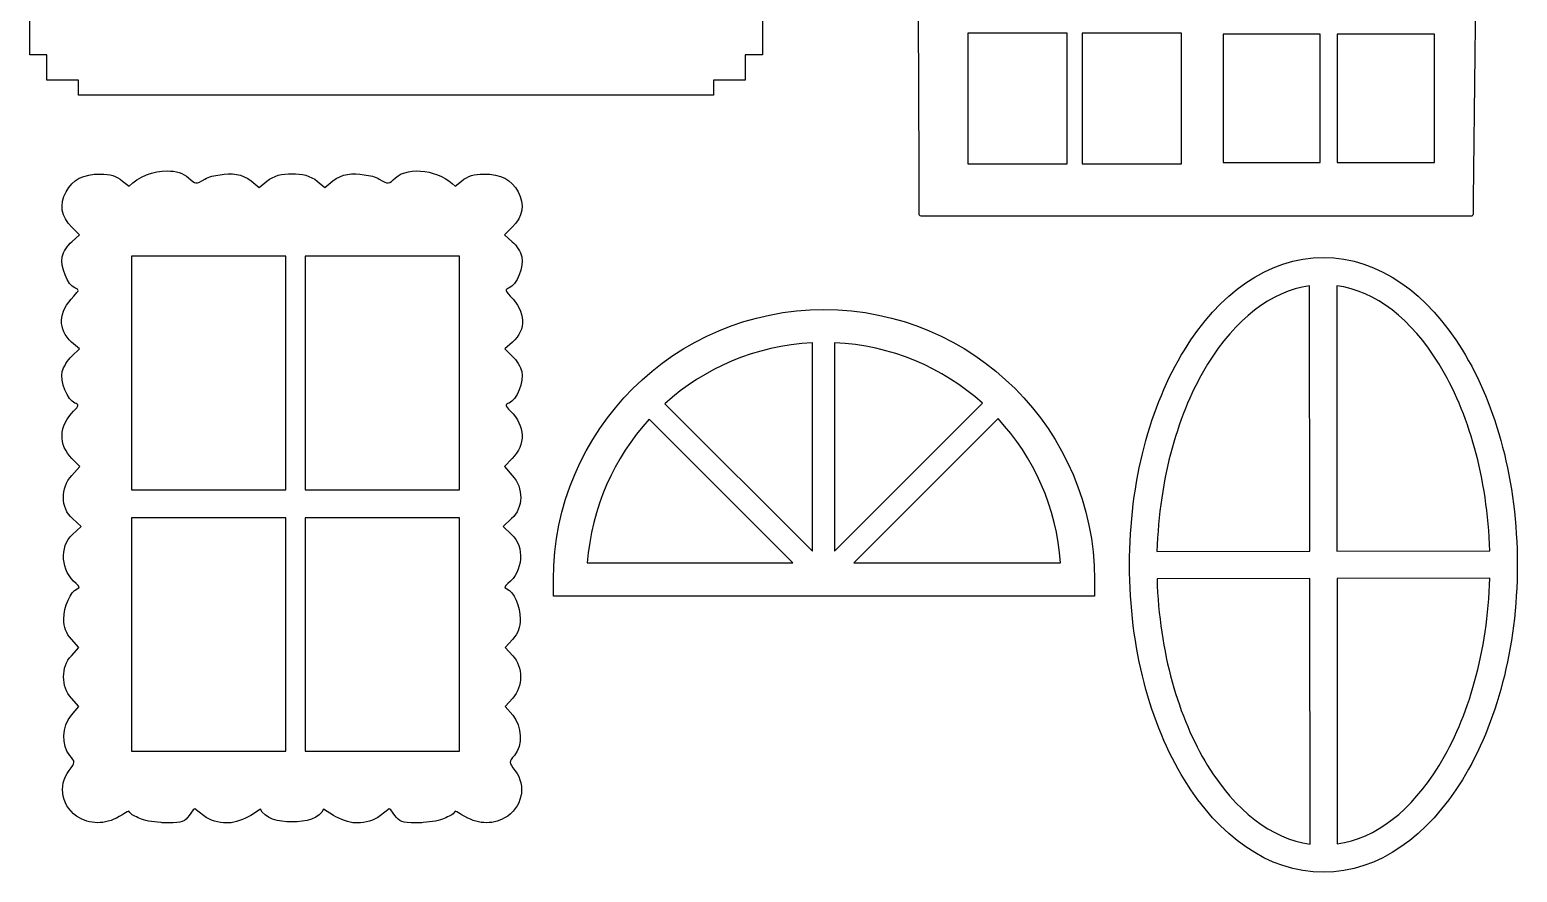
# Model space of a CAD drawing. Header units: centimetres. Extents: x -9.1 to 8.7, y -13.2 to 12.4.
# Drawn here: x -9.12 to 8.71, y -13.18 to -3.07 of the extents above; entities that cross this region are included whole.
import ezdxf

# ---------------------------------------------------------------- set-up
doc = ezdxf.new("R2010")
doc.units = ezdxf.units.CM
doc.header["$MEASUREMENT"] = 0
doc.layers.add('Layer 1', color=7, linetype='Continuous')

msp = doc.modelspace()

# ---------------------------------------------------------------- linework, layer by layer
at = {"layer": 'Layer 1'}
for points, knots in [([(4.8696, 4.64085), (4.26021, 4.62734), (3.63891, 4.504), (3.11214, 4.18613), (3.11214, 4.18613), (2.63817, 3.90442), (2.26828, 3.46621), (2.02973, 2.97139), (2.02973, 2.97139), (1.71802, 2.33189), (1.58968, 1.61976), (1.53696, 0.91468), (1.53696, 0.91468), (1.50579, 0.50279), (1.50928, 0.08942), (1.51923, -0.32319), (1.51923, -0.32319), (1.52845, -1.98067), (1.53782, -3.63815), (1.54128, -5.29565), (1.54128, -5.29565), (1.56623, -5.32616), (1.62186, -5.30158), (1.65891, -5.30949), (1.65891, -5.30949), (1.65891, -5.30949), (8.16893, -5.30949), (8.16893, -5.30949), (8.16893, -5.30949), (8.19946, -5.28465), (8.17556, -5.22904), (8.18385, -5.19208), (8.18385, -5.19208), (8.20404, -3.3433), (8.22694, -1.49455), (8.24547, 0.35424), (8.24547, 0.35424), (8.24223, 1.12003), (8.16013, 1.89714), (7.88719, 2.61701), (7.88719, 2.61701), (7.67971, 3.16465), (7.34042, 3.67274), (6.86576, 4.0231), (6.86576, 4.0231), (6.36311, 4.40109), (5.73741, 4.58385), (5.11566, 4.62939), (5.11566, 4.62939), (5.03375, 4.63498), (4.95174, 4.64148), (4.8696, 4.64085)], [0, 0, 0, 0, 0.07142857, 0.07142857, 0.07142857, 0.07142857, 0.14285714, 0.14285714, 0.14285714, 0.14285714, 0.21428571, 0.21428571, 0.21428571, 0.21428571, 0.28571429, 0.28571429, 0.28571429, 0.28571429, 0.35714286, 0.35714286, 0.35714286, 0.35714286, 0.42857143, 0.42857143, 0.42857143, 0.42857143, 0.5, 0.5, 0.5, 0.5, 0.57142857, 0.57142857, 0.57142857, 0.57142857, 0.64285714, 0.64285714, 0.64285714, 0.64285714, 0.71428571, 0.71428571, 0.71428571, 0.71428571, 0.78571429, 0.78571429, 0.78571429, 0.78571429, 0.85714286, 0.85714286, 0.85714286, 0.85714286, 1, 1, 1, 1]), ([(-9.12467, -2.944), (-9.12467, -2.944), (-9.12467, -3.37658), (-9.12467, -3.37658), (-9.12467, -3.37658), (-9.12467, -3.37658), (-8.9179, -3.37658), (-8.9179, -3.37658), (-8.9179, -3.37658), (-8.9179, -3.37658), (-8.9179, -3.68069), (-8.9179, -3.68069), (-8.9179, -3.68069), (-8.9179, -3.68069), (-8.53896, -3.68069), (-8.53896, -3.68069), (-8.53896, -3.68069), (-8.53896, -3.68069), (-8.53896, -3.85968), (-8.53896, -3.85968), (-8.53896, -3.85968), (-8.53896, -3.85968), (-0.92432, -3.85968), (-0.92432, -3.85968), (-0.92432, -3.85968), (-0.92432, -3.85968), (-0.92432, -3.68069), (-0.92432, -3.68069), (-0.92432, -3.68069), (-0.92432, -3.68069), (-0.54525, -3.68069), (-0.54525, -3.68069), (-0.54525, -3.68069), (-0.54525, -3.68069), (-0.54525, -3.37658), (-0.54525, -3.37658), (-0.54525, -3.37658), (-0.54525, -3.37658), (-0.33861, -3.37658), (-0.33861, -3.37658), (-0.33861, -3.37658), (-0.33861, -3.37658), (-0.33861, -2.944), (-0.33861, -2.944), (-0.33861, -2.944), (-0.33861, -2.944), (-9.12467, -2.944), (-9.12467, -2.944)], [0, 0, 0, 0, 0.07692308, 0.07692308, 0.07692308, 0.07692308, 0.15384615, 0.15384615, 0.15384615, 0.15384615, 0.23076923, 0.23076923, 0.23076923, 0.23076923, 0.30769231, 0.30769231, 0.30769231, 0.30769231, 0.38461538, 0.38461538, 0.38461538, 0.38461538, 0.46153846, 0.46153846, 0.46153846, 0.46153846, 0.53846154, 0.53846154, 0.53846154, 0.53846154, 0.61538462, 0.61538462, 0.61538462, 0.61538462, 0.69230769, 0.69230769, 0.69230769, 0.69230769, 0.76923077, 0.76923077, 0.76923077, 0.76923077, 0.84615385, 0.84615385, 0.84615385, 0.84615385, 1, 1, 1, 1]), ([(2.12401, -3.11504), (2.12401, -3.11504), (3.31539, -3.11504), (3.31539, -3.11504), (3.31539, -3.11504), (3.31539, -3.11504), (3.31539, -4.68071), (3.31539, -4.68071), (3.31539, -4.68071), (3.31539, -4.68071), (2.12401, -4.68071), (2.12401, -4.68071), (2.12401, -4.68071), (2.12401, -4.68071), (2.12401, -3.11504), (2.12401, -3.11504)], [0, 0, 0, 0, 0.2, 0.2, 0.2, 0.2, 0.4, 0.4, 0.4, 0.4, 0.6, 0.6, 0.6, 0.6, 1, 1, 1, 1]), ([(3.49378, -3.11504), (3.49378, -3.11504), (4.68538, -3.11504), (4.68538, -3.11504), (4.68538, -3.11504), (4.68538, -3.11504), (4.68538, -4.68071), (4.68538, -4.68071), (4.68538, -4.68071), (4.68538, -4.68071), (3.49378, -4.68071), (3.49378, -4.68071), (3.49378, -4.68071), (3.49378, -4.68071), (3.49378, -3.11504), (3.49378, -3.11504)], [0, 0, 0, 0, 0.2, 0.2, 0.2, 0.2, 0.4, 0.4, 0.4, 0.4, 0.6, 0.6, 0.6, 0.6, 1, 1, 1, 1]), ([(5.18507, -3.12888), (5.57304, -3.12888), (5.96102, -3.12888), (6.349, -3.12888), (6.349, -3.12888), (6.349, -3.64154), (6.349, -4.15421), (6.349, -4.66687), (6.349, -4.66687), (6.349, -4.66687), (5.18507, -4.66687), (5.18507, -4.66687), (5.18507, -4.66687), (5.18507, -4.66687), (5.18507, -3.12888), (5.18507, -3.12888)], [0, 0, 0, 0, 0.2, 0.2, 0.2, 0.2, 0.4, 0.4, 0.4, 0.4, 0.6, 0.6, 0.6, 0.6, 1, 1, 1, 1]), ([(6.55505, -3.12888), (6.94295, -3.12888), (7.33086, -3.12888), (7.71876, -3.12888), (7.71876, -3.12888), (7.71876, -3.12888), (7.71876, -4.66687), (7.71876, -4.66687), (7.71876, -4.66687), (7.71876, -4.66687), (6.55505, -4.66687), (6.55505, -4.66687), (6.55505, -4.66687), (6.55505, -4.66687), (6.55505, -3.12888), (6.55505, -3.12888)], [0, 0, 0, 0, 0.2, 0.2, 0.2, 0.2, 0.4, 0.4, 0.4, 0.4, 0.6, 0.6, 0.6, 0.6, 1, 1, 1, 1]), ([(-7.47545, -4.76711), (-7.63969, -4.76677), (-7.82721, -4.83387), (-7.93427, -4.95175), (-7.93427, -4.95175), (-7.93427, -4.95175), (-8.0123, -4.88864), (-8.0123, -4.88864), (-8.0123, -4.88864), (-8.08729, -4.82806), (-8.16247, -4.80426), (-8.2754, -4.80464), (-8.2754, -4.80464), (-8.48596, -4.80534), (-8.60796, -4.86746), (-8.68945, -5.01657), (-8.68945, -5.01657), (-8.77265, -5.1688), (-8.74829, -5.31632), (-8.62037, -5.44171), (-8.62037, -5.44171), (-8.62037, -5.44171), (-8.52656, -5.53382), (-8.52656, -5.53382), (-8.52656, -5.53382), (-8.52656, -5.53382), (-8.61952, -5.61569), (-8.61952, -5.61569), (-8.61952, -5.61569), (-8.67045, -5.66062), (-8.72204, -5.74173), (-8.73465, -5.79564), (-8.73465, -5.79564), (-8.76185, -5.91193), (-8.67026, -6.13969), (-8.5837, -6.17088), (-8.5837, -6.17088), (-8.53027, -6.19013), (-8.53162, -6.2011), (-8.59607, -6.26768), (-8.59607, -6.26768), (-8.78251, -6.46026), (-8.79254, -6.66994), (-8.62208, -6.82031), (-8.62208, -6.82031), (-8.62208, -6.82031), (-8.5287, -6.90176), (-8.5287, -6.90176), (-8.5287, -6.90176), (-8.5287, -6.90176), (-8.61995, -6.9879), (-8.61995, -6.9879), (-8.61995, -6.9879), (-8.67002, -7.03492), (-8.72181, -7.11804), (-8.73466, -7.17296), (-8.73466, -7.17296), (-8.7623, -7.29113), (-8.67112, -7.51884), (-8.58371, -7.55034), (-8.58371, -7.55034), (-8.53058, -7.56949), (-8.53218, -7.58093), (-8.59821, -7.64714), (-8.59821, -7.64714), (-8.77671, -7.8261), (-8.78447, -8.04883), (-8.61825, -8.21726), (-8.61825, -8.21726), (-8.61825, -8.21726), (-8.52572, -8.3115), (-8.52572, -8.3115), (-8.52572, -8.3115), (-8.52572, -8.3115), (-8.62124, -8.41768), (-8.62124, -8.41768), (-8.62124, -8.41768), (-8.75863, -8.571), (-8.75474, -8.80656), (-8.61271, -8.9362), (-8.61271, -8.9362), (-8.61271, -8.9362), (-8.50866, -9.03044), (-8.50866, -9.03044), (-8.50866, -9.03044), (-8.50866, -9.03044), (-8.61271, -9.12553), (-8.61271, -9.12553), (-8.61271, -9.12553), (-8.77225, -9.27187), (-8.74928, -9.57341), (-8.56836, -9.71398), (-8.56836, -9.71398), (-8.52296, -9.74926), (-8.52005, -9.76462), (-8.55642, -9.77879), (-8.55642, -9.77879), (-8.63585, -9.80975), (-8.7159, -9.99152), (-8.7159, -10.14082), (-8.7159, -10.14082), (-8.7159, -10.23748), (-8.688, -10.3129), (-8.62593, -10.38217), (-8.62593, -10.38217), (-8.62593, -10.38217), (-8.5351, -10.48238), (-8.5351, -10.48238), (-8.5351, -10.48238), (-8.5351, -10.48238), (-8.62593, -10.58088), (-8.62593, -10.58088), (-8.62593, -10.58088), (-8.75041, -10.71677), (-8.7503, -10.95075), (-8.62593, -11.08959), (-8.62593, -11.08959), (-8.62593, -11.08959), (-8.53596, -11.18937), (-8.53596, -11.18937), (-8.53596, -11.18937), (-8.53596, -11.18937), (-8.62593, -11.29469), (-8.62593, -11.29469), (-8.62593, -11.29469), (-8.73888, -11.42726), (-8.7478, -11.6566), (-8.64512, -11.77569), (-8.64512, -11.77569), (-8.57575, -11.85613), (-8.57604, -11.85942), (-8.6528, -11.95692), (-8.6528, -11.95692), (-8.79663, -12.13961), (-8.7374, -12.41061), (-8.52829, -12.52661), (-8.52829, -12.52661), (-8.37248, -12.61304), (-8.19152, -12.60039), (-8.02043, -12.49122), (-8.02043, -12.49122), (-7.98733, -12.4701), (-7.95973, -12.45473), (-7.93643, -12.44389), (-7.93643, -12.44389), (-7.90476, -12.49583), (-7.8615, -12.50356), (-7.80382, -12.53301), (-7.80382, -12.53301), (-7.75908, -12.55584), (-7.6547, -12.57505), (-7.55266, -12.58162), (-7.55266, -12.58162), (-7.55194, -12.58162), (-7.55125, -12.58196), (-7.55053, -12.58204), (-7.55053, -12.58204), (-7.53142, -12.58432), (-7.51301, -12.58502), (-7.4951, -12.58502), (-7.4951, -12.58502), (-7.4833, -12.58502), (-7.47186, -12.58528), (-7.46056, -12.58417), (-7.46056, -12.58417), (-7.29883, -12.58383), (-7.26369, -12.57009), (-7.21281, -12.49718), (-7.21281, -12.49718), (-7.21281, -12.49718), (-7.16377, -12.42725), (-7.16377, -12.42725), (-7.16377, -12.42725), (-7.1567, -12.42263), (-7.15034, -12.41843), (-7.14415, -12.41488), (-7.14415, -12.41488), (-7.14415, -12.41488), (-7.03968, -12.49718), (-7.03968, -12.49718), (-7.03968, -12.49718), (-6.96071, -12.55957), (-6.86213, -12.58767), (-6.76336, -12.58374), (-6.76336, -12.58374), (-6.76336, -12.58374), (-6.76208, -12.58374), (-6.76208, -12.58374), (-6.76208, -12.58374), (-6.75241, -12.5848), (-6.74314, -12.58498), (-6.73436, -12.58501), (-6.73436, -12.58501), (-6.66992, -12.58501), (-6.55311, -12.54475), (-6.4751, -12.49504), (-6.4751, -12.49504), (-6.4751, -12.49504), (-6.35784, -12.42042), (-6.35784, -12.42042), (-6.35784, -12.42042), (-6.31444, -12.52563), (-6.14355, -12.58008), (-5.97918, -12.57222), (-5.97918, -12.57222), (-5.81483, -12.58008), (-5.64391, -12.52562), (-5.60052, -12.42042), (-5.60052, -12.42042), (-5.60052, -12.42042), (-5.48326, -12.49504), (-5.48326, -12.49504), (-5.48326, -12.49504), (-5.40524, -12.54475), (-5.28844, -12.58508), (-5.224, -12.58501), (-5.224, -12.58501), (-5.21522, -12.585), (-5.20599, -12.58475), (-5.19628, -12.58374), (-5.19628, -12.58374), (-5.19628, -12.58374), (-5.195, -12.58374), (-5.195, -12.58374), (-5.195, -12.58374), (-5.09621, -12.58767), (-4.99766, -12.55957), (-4.91868, -12.49718), (-4.91868, -12.49718), (-4.91868, -12.49718), (-4.81463, -12.41488), (-4.81463, -12.41488), (-4.81463, -12.41488), (-4.80855, -12.41836), (-4.80195, -12.4223), (-4.79501, -12.42682), (-4.79501, -12.42682), (-4.79501, -12.42682), (-4.74555, -12.49718), (-4.74555, -12.49718), (-4.74555, -12.49718), (-4.69468, -12.57009), (-4.65954, -12.58385), (-4.4978, -12.58417), (-4.4978, -12.58417), (-4.4865, -12.58518), (-4.47505, -12.58502), (-4.46326, -12.58502), (-4.46326, -12.58502), (-4.44532, -12.58502), (-4.42692, -12.58433), (-4.40782, -12.58204), (-4.40782, -12.58204), (-4.40709, -12.58204), (-4.40642, -12.58167), (-4.40569, -12.58162), (-4.40569, -12.58162), (-4.30365, -12.57505), (-4.19927, -12.55584), (-4.15453, -12.53301), (-4.15453, -12.53301), (-4.09677, -12.50352), (-4.0536, -12.49601), (-4.02191, -12.44389), (-4.02191, -12.44389), (-3.99861, -12.45473), (-3.97101, -12.4701), (-3.93791, -12.49122), (-3.93791, -12.49122), (-3.76681, -12.6004), (-3.58585, -12.61304), (-3.43005, -12.52661), (-3.43005, -12.52661), (-3.22093, -12.41061), (-3.16214, -12.13961), (-3.30596, -11.95692), (-3.30596, -11.95692), (-3.38273, -11.85942), (-3.38257, -11.85613), (-3.31321, -11.77569), (-3.31321, -11.77569), (-3.21051, -11.65661), (-3.21988, -11.42726), (-3.33283, -11.29469), (-3.33283, -11.29469), (-3.33283, -11.29469), (-3.42238, -11.18937), (-3.42238, -11.18937), (-3.42238, -11.18937), (-3.42238, -11.18937), (-3.33241, -11.08959), (-3.33241, -11.08959), (-3.33241, -11.08959), (-3.20802, -10.95075), (-3.20837, -10.71677), (-3.33284, -10.58088), (-3.33284, -10.58088), (-3.33284, -10.58088), (-3.42324, -10.48238), (-3.42324, -10.48238), (-3.42324, -10.48238), (-3.42324, -10.48238), (-3.33284, -10.38217), (-3.33284, -10.38217), (-3.33284, -10.38217), (-3.27077, -10.3129), (-3.24244, -10.23748), (-3.24244, -10.14082), (-3.24244, -10.14082), (-3.24244, -9.99152), (-3.32251, -9.80975), (-3.40192, -9.77879), (-3.40192, -9.77879), (-3.43831, -9.76462), (-3.43537, -9.74925), (-3.38998, -9.71398), (-3.38998, -9.71398), (-3.20905, -9.57341), (-3.18694, -9.27187), (-3.34649, -9.12553), (-3.34649, -9.12553), (-3.34649, -9.12553), (-3.44968, -9.03044), (-3.44968, -9.03044), (-3.44968, -9.03044), (-3.44968, -9.03044), (-3.34649, -8.9362), (-3.34649, -8.9362), (-3.34649, -8.9362), (-3.20447, -8.80656), (-3.20058, -8.571), (-3.33796, -8.41768), (-3.33796, -8.41768), (-3.33796, -8.41768), (-3.43262, -8.3115), (-3.43262, -8.3115), (-3.43262, -8.3115), (-3.43262, -8.3115), (-3.34009, -8.21726), (-3.34009, -8.21726), (-3.34009, -8.21726), (-3.17388, -8.04884), (-3.18162, -7.82611), (-3.36013, -7.64714), (-3.36013, -7.64714), (-3.42614, -7.58094), (-3.42775, -7.56949), (-3.37463, -7.55034), (-3.37463, -7.55034), (-3.28722, -7.51884), (-3.19648, -7.29113), (-3.22411, -7.17296), (-3.22411, -7.17296), (-3.23697, -7.11803), (-3.28832, -7.03492), (-3.33839, -6.9879), (-3.33839, -6.9879), (-3.33839, -6.9879), (-3.42964, -6.90176), (-3.42964, -6.90176), (-3.42964, -6.90176), (-3.42964, -6.90176), (-3.33668, -6.82031), (-3.33668, -6.82031), (-3.33668, -6.82031), (-3.16622, -6.66993), (-3.17581, -6.46026), (-3.36226, -6.26768), (-3.36226, -6.26768), (-3.4267, -6.20111), (-3.42805, -6.19014), (-3.37463, -6.17088), (-3.37463, -6.17088), (-3.28806, -6.13969), (-3.19647, -5.91193), (-3.22368, -5.79564), (-3.22368, -5.79564), (-3.23628, -5.74174), (-3.28786, -5.66063), (-3.33881, -5.61569), (-3.33881, -5.61569), (-3.33881, -5.61569), (-3.43177, -5.53382), (-3.43177, -5.53382), (-3.43177, -5.53382), (-3.43177, -5.53382), (-3.33796, -5.44171), (-3.33796, -5.44171), (-3.33796, -5.44171), (-3.21005, -5.31633), (-3.18612, -5.1688), (-3.26931, -5.01657), (-3.26931, -5.01657), (-3.3508, -4.86747), (-3.47238, -4.80534), (-3.68293, -4.80464), (-3.68293, -4.80464), (-3.79587, -4.80427), (-3.87104, -4.82807), (-3.94603, -4.88864), (-3.94603, -4.88864), (-3.94603, -4.88864), (-4.02449, -4.95175), (-4.02449, -4.95175), (-4.02449, -4.95175), (-4.1979, -4.76072), (-4.5821, -4.70351), (-4.73746, -4.84941), (-4.73746, -4.84941), (-4.8222, -4.92898), (-4.82458, -4.9292), (-4.93318, -4.86519), (-4.93318, -4.86519), (-4.98151, -4.83671), (-5.04635, -4.81997), (-5.11526, -4.81402), (-5.11526, -4.81402), (-5.24674, -4.7826), (-5.38835, -4.80614), (-5.48837, -4.88694), (-5.48837, -4.88694), (-5.48837, -4.88694), (-5.58431, -4.96497), (-5.58431, -4.96497), (-5.58431, -4.96497), (-5.58431, -4.96497), (-5.67684, -4.88992), (-5.67684, -4.88992), (-5.67684, -4.88992), (-5.75638, -4.82534), (-5.86591, -4.79643), (-5.97832, -4.80336), (-5.97832, -4.80336), (-5.97922, -4.80331), (-5.97998, -4.80341), (-5.98088, -4.80336), (-5.98088, -4.80336), (-6.09327, -4.79645), (-6.20282, -4.82535), (-6.28235, -4.88992), (-6.28235, -4.88992), (-6.28235, -4.88992), (-6.37446, -4.96497), (-6.37446, -4.96497), (-6.37446, -4.96497), (-6.37446, -4.96497), (-6.4704, -4.88694), (-6.4704, -4.88694), (-6.4704, -4.88694), (-6.57042, -4.80615), (-6.71161, -4.78261), (-6.84309, -4.81402), (-6.84309, -4.81402), (-6.912, -4.81997), (-6.97685, -4.83671), (-7.02517, -4.86519), (-7.02517, -4.86519), (-7.13378, -4.9292), (-7.13616, -4.92898), (-7.22089, -4.84941), (-7.22089, -4.84941), (-7.28035, -4.79358), (-7.37362, -4.76732), (-7.47546, -4.76711), (-7.47546, -4.76711), (-7.47546, -4.76711), (-7.47545, -4.76711), (-7.47545, -4.76711)], [0, 0, 0, 0, 0.00847458, 0.00847458, 0.00847458, 0.00847458, 0.01694915, 0.01694915, 0.01694915, 0.01694915, 0.02542373, 0.02542373, 0.02542373, 0.02542373, 0.03389831, 0.03389831, 0.03389831, 0.03389831, 0.04237288, 0.04237288, 0.04237288, 0.04237288, 0.05084746, 0.05084746, 0.05084746, 0.05084746, 0.05932203, 0.05932203, 0.05932203, 0.05932203, 0.06779661, 0.06779661, 0.06779661, 0.06779661, 0.07627119, 0.07627119, 0.07627119, 0.07627119, 0.08474576, 0.08474576, 0.08474576, 0.08474576, 0.09322034, 0.09322034, 0.09322034, 0.09322034, 0.10169492, 0.10169492, 0.10169492, 0.10169492, 0.11016949, 0.11016949, 0.11016949, 0.11016949, 0.11864407, 0.11864407, 0.11864407, 0.11864407, 0.12711864, 0.12711864, 0.12711864, 0.12711864, 0.13559322, 0.13559322, 0.13559322, 0.13559322, 0.1440678, 0.1440678, 0.1440678, 0.1440678, 0.15254237, 0.15254237, 0.15254237, 0.15254237, 0.16101695, 0.16101695, 0.16101695, 0.16101695, 0.16949153, 0.16949153, 0.16949153, 0.16949153, 0.1779661, 0.1779661, 0.1779661, 0.1779661, 0.18644068, 0.18644068, 0.18644068, 0.18644068, 0.19491525, 0.19491525, 0.19491525, 0.19491525, 0.20338983, 0.20338983, 0.20338983, 0.20338983, 0.21186441, 0.21186441, 0.21186441, 0.21186441, 0.22033898, 0.22033898, 0.22033898, 0.22033898, 0.22881356, 0.22881356, 0.22881356, 0.22881356, 0.23728814, 0.23728814, 0.23728814, 0.23728814, 0.24576271, 0.24576271, 0.24576271, 0.24576271, 0.25423729, 0.25423729, 0.25423729, 0.25423729, 0.26271186, 0.26271186, 0.26271186, 0.26271186, 0.27118644, 0.27118644, 0.27118644, 0.27118644, 0.27966102, 0.27966102, 0.27966102, 0.27966102, 0.28813559, 0.28813559, 0.28813559, 0.28813559, 0.29661017, 0.29661017, 0.29661017, 0.29661017, 0.30508475, 0.30508475, 0.30508475, 0.30508475, 0.31355932, 0.31355932, 0.31355932, 0.31355932, 0.3220339, 0.3220339, 0.3220339, 0.3220339, 0.33050847, 0.33050847, 0.33050847, 0.33050847, 0.33898305, 0.33898305, 0.33898305, 0.33898305, 0.34745763, 0.34745763, 0.34745763, 0.34745763, 0.3559322, 0.3559322, 0.3559322, 0.3559322, 0.36440678, 0.36440678, 0.36440678, 0.36440678, 0.37288136, 0.37288136, 0.37288136, 0.37288136, 0.38135593, 0.38135593, 0.38135593, 0.38135593, 0.38983051, 0.38983051, 0.38983051, 0.38983051, 0.39830508, 0.39830508, 0.39830508, 0.39830508, 0.40677966, 0.40677966, 0.40677966, 0.40677966, 0.41525424, 0.41525424, 0.41525424, 0.41525424, 0.42372881, 0.42372881, 0.42372881, 0.42372881, 0.43220339, 0.43220339, 0.43220339, 0.43220339, 0.44067797, 0.44067797, 0.44067797, 0.44067797, 0.44915254, 0.44915254, 0.44915254, 0.44915254, 0.45762712, 0.45762712, 0.45762712, 0.45762712, 0.46610169, 0.46610169, 0.46610169, 0.46610169, 0.47457627, 0.47457627, 0.47457627, 0.47457627, 0.48305085, 0.48305085, 0.48305085, 0.48305085, 0.49152542, 0.49152542, 0.49152542, 0.49152542, 0.5, 0.5, 0.5, 0.5, 0.50847458, 0.50847458, 0.50847458, 0.50847458, 0.51694915, 0.51694915, 0.51694915, 0.51694915, 0.52542373, 0.52542373, 0.52542373, 0.52542373, 0.53389831, 0.53389831, 0.53389831, 0.53389831, 0.54237288, 0.54237288, 0.54237288, 0.54237288, 0.55084746, 0.55084746, 0.55084746, 0.55084746, 0.55932203, 0.55932203, 0.55932203, 0.55932203, 0.56779661, 0.56779661, 0.56779661, 0.56779661, 0.57627119, 0.57627119, 0.57627119, 0.57627119, 0.58474576, 0.58474576, 0.58474576, 0.58474576, 0.59322034, 0.59322034, 0.59322034, 0.59322034, 0.60169492, 0.60169492, 0.60169492, 0.60169492, 0.61016949, 0.61016949, 0.61016949, 0.61016949, 0.61864407, 0.61864407, 0.61864407, 0.61864407, 0.62711864, 0.62711864, 0.62711864, 0.62711864, 0.63559322, 0.63559322, 0.63559322, 0.63559322, 0.6440678, 0.6440678, 0.6440678, 0.6440678, 0.65254237, 0.65254237, 0.65254237, 0.65254237, 0.66101695, 0.66101695, 0.66101695, 0.66101695, 0.66949153, 0.66949153, 0.66949153, 0.66949153, 0.6779661, 0.6779661, 0.6779661, 0.6779661, 0.68644068, 0.68644068, 0.68644068, 0.68644068, 0.69491525, 0.69491525, 0.69491525, 0.69491525, 0.70338983, 0.70338983, 0.70338983, 0.70338983, 0.71186441, 0.71186441, 0.71186441, 0.71186441, 0.72033898, 0.72033898, 0.72033898, 0.72033898, 0.72881356, 0.72881356, 0.72881356, 0.72881356, 0.73728814, 0.73728814, 0.73728814, 0.73728814, 0.74576271, 0.74576271, 0.74576271, 0.74576271, 0.75423729, 0.75423729, 0.75423729, 0.75423729, 0.76271186, 0.76271186, 0.76271186, 0.76271186, 0.77118644, 0.77118644, 0.77118644, 0.77118644, 0.77966102, 0.77966102, 0.77966102, 0.77966102, 0.78813559, 0.78813559, 0.78813559, 0.78813559, 0.79661017, 0.79661017, 0.79661017, 0.79661017, 0.80508475, 0.80508475, 0.80508475, 0.80508475, 0.81355932, 0.81355932, 0.81355932, 0.81355932, 0.8220339, 0.8220339, 0.8220339, 0.8220339, 0.83050847, 0.83050847, 0.83050847, 0.83050847, 0.83898305, 0.83898305, 0.83898305, 0.83898305, 0.84745763, 0.84745763, 0.84745763, 0.84745763, 0.8559322, 0.8559322, 0.8559322, 0.8559322, 0.86440678, 0.86440678, 0.86440678, 0.86440678, 0.87288136, 0.87288136, 0.87288136, 0.87288136, 0.88135593, 0.88135593, 0.88135593, 0.88135593, 0.88983051, 0.88983051, 0.88983051, 0.88983051, 0.89830508, 0.89830508, 0.89830508, 0.89830508, 0.90677966, 0.90677966, 0.90677966, 0.90677966, 0.91525424, 0.91525424, 0.91525424, 0.91525424, 0.92372881, 0.92372881, 0.92372881, 0.92372881, 0.93220339, 0.93220339, 0.93220339, 0.93220339, 0.94067797, 0.94067797, 0.94067797, 0.94067797, 0.94915254, 0.94915254, 0.94915254, 0.94915254, 0.95762712, 0.95762712, 0.95762712, 0.95762712, 0.96610169, 0.96610169, 0.96610169, 0.96610169, 0.97457627, 0.97457627, 0.97457627, 0.97457627, 0.98305085, 0.98305085, 0.98305085, 0.98305085, 1, 1, 1, 1]), ([(-7.9057, -5.78965), (-7.9057, -5.78965), (-6.05549, -5.78965), (-6.05549, -5.78965), (-6.05549, -5.78965), (-6.05549, -5.78965), (-6.05549, -8.58992), (-6.05549, -8.58992), (-6.05549, -8.58992), (-6.05549, -8.58992), (-7.9057, -8.58992), (-7.9057, -8.58992), (-7.9057, -8.58992), (-7.9057, -8.58992), (-7.9057, -5.78965), (-7.9057, -5.78965)], [0, 0, 0, 0, 0.2, 0.2, 0.2, 0.2, 0.4, 0.4, 0.4, 0.4, 0.6, 0.6, 0.6, 0.6, 1, 1, 1, 1]), ([(-5.82352, -5.78965), (-5.82352, -5.78965), (-3.97288, -5.78965), (-3.97288, -5.78965), (-3.97288, -5.78965), (-3.97288, -5.78965), (-3.97288, -8.58992), (-3.97288, -8.58992), (-3.97288, -8.58992), (-3.97288, -8.58992), (-5.82352, -8.58992), (-5.82352, -8.58992), (-5.82352, -8.58992), (-5.82352, -8.58992), (-5.82352, -5.78965), (-5.82352, -5.78965)], [0, 0, 0, 0, 0.2, 0.2, 0.2, 0.2, 0.4, 0.4, 0.4, 0.4, 0.6, 0.6, 0.6, 0.6, 1, 1, 1, 1]), ([(6.38798, -5.80571), (5.71921, -5.80571), (5.13084, -6.24613), (4.7204, -6.91516), (4.7204, -6.91516), (4.30995, -7.58419), (4.06345, -8.49137), (4.06345, -9.49115), (4.06345, -9.49115), (4.06345, -10.49093), (4.30995, -11.3988), (4.7204, -12.06782), (4.7204, -12.06782), (5.13084, -12.73684), (5.71921, -13.17727), (6.38798, -13.17727), (6.38798, -13.17727), (7.05675, -13.17727), (7.64443, -12.73684), (8.05488, -12.06782), (8.05488, -12.06782), (8.46532, -11.39879), (8.71251, -10.49093), (8.71251, -9.49115), (8.71251, -9.49115), (8.71251, -8.49137), (8.46533, -7.58418), (8.05488, -6.91516), (8.05488, -6.91516), (7.64443, -6.24613), (7.05675, -5.80571), (6.38798, -5.80571)], [0, 0, 0, 0, 0.11111111, 0.11111111, 0.11111111, 0.11111111, 0.22222222, 0.22222222, 0.22222222, 0.22222222, 0.33333333, 0.33333333, 0.33333333, 0.33333333, 0.44444444, 0.44444444, 0.44444444, 0.44444444, 0.55555556, 0.55555556, 0.55555556, 0.55555556, 0.66666667, 0.66666667, 0.66666667, 0.66666667, 0.77777778, 0.77777778, 0.77777778, 0.77777778, 1, 1, 1, 1]), ([(6.22034, -6.14509), (6.22034, -6.14509), (6.22375, -9.32828), (6.22375, -9.32828), (6.22375, -9.32828), (6.22375, -9.32828), (4.39261, -9.33169), (4.39261, -9.33169), (4.39261, -9.33169), (4.41754, -8.44977), (4.64844, -7.65783), (4.99913, -7.08621), (4.99913, -7.08621), (5.33087, -6.54547), (5.75909, -6.21081), (6.22034, -6.14509)], [0, 0, 0, 0, 0.2, 0.2, 0.2, 0.2, 0.4, 0.4, 0.4, 0.4, 0.6, 0.6, 0.6, 0.6, 1, 1, 1, 1]), ([(6.54745, -6.14373), (7.01172, -6.20663), (7.44245, -6.54227), (7.77616, -7.08622), (7.77616, -7.08622), (8.12585, -7.65622), (8.35659, -8.44528), (8.38268, -9.3242), (8.38268, -9.3242), (8.38268, -9.3242), (6.55086, -9.32761), (6.55086, -9.32761), (6.55086, -9.32761), (6.55086, -9.32761), (6.54745, -6.14374), (6.54745, -6.14374), (6.54745, -6.14374), (6.54745, -6.14374), (6.54745, -6.14373), (6.54745, -6.14373)], [0, 0, 0, 0, 0.16666667, 0.16666667, 0.16666667, 0.16666667, 0.33333333, 0.33333333, 0.33333333, 0.33333333, 0.5, 0.5, 0.5, 0.5, 0.66666667, 0.66666667, 0.66666667, 0.66666667, 1, 1, 1, 1]), ([(0.39912, -6.4292), (-1.38813, -6.4292), (-2.84235, -7.87974), (-2.84616, -9.66621), (-2.84616, -9.66621), (-2.84616, -9.66621), (-2.84616, -9.86548), (-2.84616, -9.86548), (-2.84616, -9.86548), (-2.84616, -9.86548), (-2.64772, -9.86548), (-2.64772, -9.86548), (-2.64772, -9.86548), (-2.64772, -9.86548), (3.44514, -9.86548), (3.44514, -9.86548), (3.44514, -9.86548), (3.44514, -9.86548), (3.6444, -9.86548), (3.6444, -9.86548), (3.6444, -9.86548), (3.6444, -9.86548), (3.64357, -9.66621), (3.64357, -9.66621), (3.64357, -9.66621), (3.63975, -7.87981), (2.18636, -6.4292), (0.39912, -6.4292)], [0, 0, 0, 0, 0.125, 0.125, 0.125, 0.125, 0.25, 0.25, 0.25, 0.25, 0.375, 0.375, 0.375, 0.375, 0.5, 0.5, 0.5, 0.5, 0.625, 0.625, 0.625, 0.625, 0.75, 0.75, 0.75, 0.75, 1, 1, 1, 1]), ([(0.25856, -6.82938), (0.25911, -6.82935), (0.25967, -6.82941), (0.26021, -6.82938), (0.26021, -6.82938), (0.26021, -6.82938), (0.26021, -9.32804), (0.26021, -9.32804), (0.26021, -9.32804), (0.26021, -9.32804), (-1.50836, -7.55864), (-1.50836, -7.55864), (-1.50836, -7.55864), (-1.0367, -7.13213), (-0.42099, -6.86223), (0.25856, -6.82938)], [0, 0, 0, 0, 0.2, 0.2, 0.2, 0.2, 0.4, 0.4, 0.4, 0.4, 0.6, 0.6, 0.6, 0.6, 1, 1, 1, 1]), ([(0.52479, -6.82856), (1.20651, -6.85801), (1.82421, -7.12641), (2.29833, -7.55203), (2.29833, -7.55203), (2.29833, -7.55203), (0.52479, -9.32639), (0.52479, -9.32639), (0.52479, -9.32639), (0.52479, -9.32639), (0.52479, -6.82856), (0.52479, -6.82856)], [0, 0, 0, 0, 0.25, 0.25, 0.25, 0.25, 0.5, 0.5, 0.5, 0.5, 1, 1, 1, 1]), ([(-1.69605, -7.7455), (-1.69605, -7.7455), (0.02705, -9.4686), (0.02705, -9.4686), (0.02705, -9.4686), (0.02705, -9.4686), (-2.43854, -9.4686), (-2.43854, -9.4686), (-2.43854, -9.4686), (-2.39142, -8.8053), (-2.11842, -8.20546), (-1.69605, -7.7455)], [0, 0, 0, 0, 0.25, 0.25, 0.25, 0.25, 0.5, 0.5, 0.5, 0.5, 1, 1, 1, 1]), ([(2.48767, -7.73806), (2.91388, -8.19899), (3.18944, -8.80178), (3.23677, -9.4686), (3.23677, -9.4686), (3.23677, -9.4686), (0.7563, -9.4686), (0.7563, -9.4686), (0.7563, -9.4686), (0.7563, -9.4686), (2.48767, -7.73806), (2.48767, -7.73806)], [0, 0, 0, 0, 0.25, 0.25, 0.25, 0.25, 0.5, 0.5, 0.5, 0.5, 1, 1, 1, 1]), ([(-7.9057, -8.92679), (-7.9057, -8.92679), (-6.05549, -8.92679), (-6.05549, -8.92679), (-6.05549, -8.92679), (-6.05549, -8.92679), (-6.05549, -11.72705), (-6.05549, -11.72705), (-6.05549, -11.72705), (-6.05549, -11.72705), (-7.9057, -11.72705), (-7.9057, -11.72705), (-7.9057, -11.72705), (-7.9057, -11.72705), (-7.9057, -8.92679), (-7.9057, -8.92679)], [0, 0, 0, 0, 0.2, 0.2, 0.2, 0.2, 0.4, 0.4, 0.4, 0.4, 0.6, 0.6, 0.6, 0.6, 1, 1, 1, 1]), ([(-5.82352, -8.92679), (-5.82352, -8.92679), (-3.97288, -8.92679), (-3.97288, -8.92679), (-3.97288, -8.92679), (-3.97288, -8.92679), (-3.97288, -11.72705), (-3.97288, -11.72705), (-3.97288, -11.72705), (-3.97288, -11.72705), (-5.82352, -11.72705), (-5.82352, -11.72705), (-5.82352, -11.72705), (-5.82352, -11.72705), (-5.82352, -8.92679), (-5.82352, -8.92679)], [0, 0, 0, 0, 0.2, 0.2, 0.2, 0.2, 0.4, 0.4, 0.4, 0.4, 0.6, 0.6, 0.6, 0.6, 1, 1, 1, 1]), ([(6.22443, -9.6554), (6.22443, -9.6554), (6.22784, -12.83927), (6.22784, -12.83927), (6.22784, -12.83927), (5.76372, -12.77614), (5.33268, -12.44047), (4.99913, -11.89678), (4.99913, -11.89678), (4.64953, -11.32693), (4.41941, -10.53752), (4.39329, -9.6588), (4.39329, -9.6588), (4.39329, -9.6588), (6.22443, -9.65539), (6.22443, -9.65539), (6.22443, -9.65539), (6.22443, -9.65539), (6.22443, -9.6554), (6.22443, -9.6554)], [0, 0, 0, 0, 0.16666667, 0.16666667, 0.16666667, 0.16666667, 0.33333333, 0.33333333, 0.33333333, 0.33333333, 0.5, 0.5, 0.5, 0.5, 0.66666667, 0.66666667, 0.66666667, 0.66666667, 1, 1, 1, 1]), ([(8.38336, -9.65131), (8.35827, -10.53303), (8.12676, -11.32531), (7.77616, -11.89679), (7.77616, -11.89679), (7.44426, -12.43779), (7.01634, -12.77242), (6.55495, -12.83791), (6.55495, -12.83791), (6.55495, -12.83791), (6.55154, -9.65472), (6.55154, -9.65472), (6.55154, -9.65472), (6.55154, -9.65472), (8.38336, -9.65131), (8.38336, -9.65131)], [0, 0, 0, 0, 0.2, 0.2, 0.2, 0.2, 0.4, 0.4, 0.4, 0.4, 0.6, 0.6, 0.6, 0.6, 1, 1, 1, 1])]:
    msp.add_open_spline(points, degree=3, knots=knots, dxfattribs=at)

doc.saveas('drawing.dxf')
